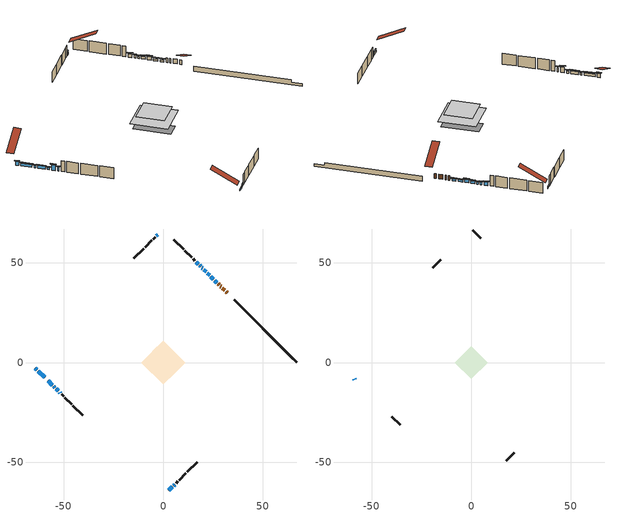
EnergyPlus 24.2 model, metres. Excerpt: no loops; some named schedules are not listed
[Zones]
conditioned space
 floor outside (Floor1 construction): -3.93,0 0,3.93 3.93,0 0,-3.93 z0.77
 floor adiabatic (AdiabaticFloorConstruction): -10.99,0 0,10.99 10.99,0 0,-10.99 z3.21
 floor foundation (Slab1 construction): -7.85,3.17 -3.17,7.85 7.85,-3.17 3.17,-7.85 z-1.52
 wall outside (AdiabaticWallConstruction 1): 32.14,34.91 31.53,35.51 / 30.87,36.17 29.66,37.38 / 29.01,38.04 28.68,38.36 / 28.03,39.01 27.6,39.44 z0.77:2.8
 wall outside (AdiabaticWallConstruction): -64.21,-2.84 -63.41,-3.63 z0.77:2.45; -62.76,-4.28 -59.53,-7.52 / 21.53,45.52 20.45,46.6 / -57.82,-9.22 -55.66,-11.38 / 18.74,48.3 18.31,48.74 z0.77:1.99; 26.94,40.1 25.87,41.18 / 25.21,41.83 23.92,43.13 / -2.84,64.21 -3.49,63.56 / 19.79,47.25 19.39,47.65 / -55.01,-12.04 -54.47,-12.58 / 5.22,-61.82 5.76,-61.28 z0.77:1.69; 23.26,43.78 22.18,44.86 / 17.65,49.39 16.57,50.47 z0.77:2.29; 2.84,-64.21 4.56,-62.48 z0.77:1.38; -53.81,-13.23 -52.73,-14.31 z0.77:3.21; -52.08,-14.97 -51.68,-15.36 z0.77:2.6
 wall outside (Wall1 construction): 6.41,-60.63 7.37,-59.67 / -51.02,-16.02 -50.07,-16.98 / -4.14,62.9 -5.1,61.94 / 15.92,51.13 14.96,52.08 z0.77:5.65
 wall outside (Wall2 construction): 8.03,-59.01 11.41,-55.63 / -49.41,-17.63 -46.03,-21.01 / -5.76,61.29 -9.14,57.9 / 14.3,52.74 10.92,56.12 z0.77:5.65
 wall outside (Wall3 construction): 12.07,-54.97 16.97,-50.07 / -45.37,-21.67 -40.47,-26.57 / -9.79,57.25 -14.7,52.35 / 10.26,56.78 5.36,61.68 z0.77:5.65
 wall foundation (FoundationWall1 construction): 35.63,31.41,-1.52 35.63,31.41,0.77 63.9,3.14,0.77 63.9,3.14,-0.34 67.04,0,-0.34 67.04,0,-1.52
 window (WindowConstruction 12): -64.2,-2.84 -63.42,-3.63 z0.77:2.45
 window (WindowConstruction 5): -62.76,-4.28 -59.53,-7.52 z0.77:1.99
 window (WindowConstruction 6): 26.94,40.1 25.87,41.18 z0.77:1.68
 window (WindowConstruction 7): 25.21,41.83 23.92,43.13 z0.77:1.68
 window (WindowConstruction 8): 23.26,43.78 22.18,44.86 z0.77:2.29
 window (WindowConstruction 9): 21.52,45.52 20.45,46.6 z0.77:1.99
 window (WindowConstruction 10): 2.84,-64.2 4.56,-62.48 z0.77:1.38
 window (WindowConstruction 11): -2.84,64.2 -3.48,63.56 z0.77:1.68
 window (WindowConstruction 15): -57.82,-9.22 -55.66,-11.38 z0.77:1.99
 window (WindowConstruction 13): 19.79,47.25 19.4,47.65 z0.77:1.68
 window (WindowConstruction): -55.01,-12.04 -54.47,-12.58 z0.77:1.68
 window (WindowConstruction 1): -53.81,-13.23 -52.73,-14.31 z0.77:3.21
 window (WindowConstruction 2): 18.74,48.3 18.31,48.73 z0.77:1.99
 window (WindowConstruction 3): 17.65,49.39 16.57,50.47 z0.77:2.29
 window (WindowConstruction 4): 5.22,-61.82 5.76,-61.28 z0.77:1.68
 window (WindowConstruction 14): -52.07,-14.97 -51.68,-15.36 z0.77:2.6
 door (Door): 32.13,34.91 31.53,35.51 z0.77:2.8
 door (Door 1): 30.87,36.17 29.66,37.38 z0.77:2.8
 door (Door 2): 29.01,38.04 28.69,38.36 z0.77:2.8
 door (Door 3): 28.03,39.01 27.6,39.44 z0.77:2.8
 ceiling adiabatic (AdiabaticFloorConstruction): 0,-10.99 10.99,0 0,10.99 -10.99,0 z3.21
attic - vented
 floor to conditioned space (Floor2 construction Reversed): -8.25,0 0,8.25 8.25,0 0,-8.25 z5.65
 wall outside (AdiabaticWallConstruction): -58.87,-8.17 -58.47,-8.57 z0.77:1.69
 wall outside (Wall4 construction): 17.63,-49.42 21.67,-45.37 / -39.81,-27.23 -35.76,-31.28 / -15.35,51.69 -19.4,47.64 / 4.7,62.34 0.66,66.39 z0.77:5.65
 window (WindowConstruction 16): -58.87,-8.17 -58.47,-8.57 z0.77:1.68
 roof outside (Roof1 construction): 2.18,-64.86,5.65 -5.62,-57.06,11.16 -7.8,-59.24,11.16 0,-67.04,5.65; -64.86,-2.18,5.65 -57.06,5.62,11.16 -59.24,7.8,11.16 -67.04,0,5.65; -2.18,64.86,5.65 5.62,57.06,11.16 7.8,59.24,11.16 0,67.04,5.65; 32.79,34.25,5.65 24.99,26.45,11.16 27.17,24.27,11.16 34.97,32.07,5.65
shading: -58.15,-8.89 -59.19,-7.85 -59.52,-8.17 -58.47,-9.22 z2.14; -63.09,-3.95 -64.53,-2.51 -64.86,-2.84 -63.42,-4.28 z2.91; -59.2,-7.84 -63.08,-3.96 -63.41,-4.28 -59.53,-8.17 z2.45; 25.54,41.5 27.27,39.77 27.59,40.1 25.87,41.83 z2.14; 23.59,43.45 25.53,41.51 25.86,41.83 23.92,43.78 z2.14; 21.86,45.19 23.58,43.46 23.91,43.78 22.18,45.51 z2.75; 20.12,46.92 21.85,45.19 22.18,45.52 20.45,47.25 z2.45; 4.89,-62.15 2.51,-64.53 2.84,-64.86 5.21,-62.48 z1.84; -3.81,63.23 -2.51,64.53 -2.84,64.86 -4.14,63.56 z2.14; -55.34,-11.71 -58.14,-8.9 -58.47,-9.22 -55.66,-12.03 z2.45; 19.07,47.97 20.12,46.93 20.44,47.25 19.4,48.3 z2.14; -54.14,-12.9 -55.33,-11.71 -55.66,-12.04 -54.47,-13.23 z2.14; -52.41,-14.64 -54.13,-12.91 -54.46,-13.23 -52.73,-14.96 z3.67; 17.98,49.06 19.06,47.98 19.39,48.3 18.31,49.39 z2.45; 16.25,50.79 17.98,49.07 18.3,49.39 16.57,51.12 z2.75; 6.08,-60.96 4.89,-62.15 5.22,-62.47 6.41,-61.28 z2.14; -51.35,-15.69 -52.4,-14.64 -52.73,-14.97 -51.68,-16.01 z3.06
[Building]
Building 1: Terrain=Suburbs
[Site:Location]
Whitehorse AP_YT: Latitude {deg}=60.71; Longitude {deg}=-135.07; Time Zone {hr}=-8; Elevation {m}=706; Keep Site Location Information=Yes
[Site:GroundTemperature:Shallow]
-5.4229, -7.73249, -7.91745, -6.82143, -2.42154, 1.95786, 5.75456, 8.15968, 8.36401, 6.40785, 2.70796, -1.53709
[Site:WaterMainsTemperature]
Calculation Method=Schedule; Temperature Schedule=mains temperature schedule
[Material] Roughness=Rough; Thermal Absorptance=0.9
Name | Thickness {m} | Conductivity {W/m-K} | Density {kg/m3} | Specific Heat {J/kg-K} | Solar Absorptance | Visible Absorptance
asphalt or fiberglass shingles | 0.00635 | 0.162714 | 1121.4 | 1465.45 | 0.4 | 0.4
ceiling loosefill ins | 0.254 | 0.0480833 | 16.02 | 1046.75 | 0.7 | 0.7
ceiling stud and cavity | 0.1397 | 0.0959337 | 65.682 | 1177.47 | 0.7 | 0.7
concrete 4.0 in. | 0.1016 | 1.803125 | 2242.8 | 837.4 | 0.7 | 0.7
concrete 8.0 in. | 0.2032 | 1.803125 | 2242.8 | 837.4 | 0.7 | 0.7
door material | 0.04445 | 0.053851 | 512.64 | 1214.23 | 0.7 | 0.7
exterior vertical ins | 0.116369 | 0.029427 | 32.04 | 1214.23 | 0.7 | 0.7
floor covering | 0.0127 | 0.0433444 | 54.468 | 1339.84 | 0.6 | 0.6
floor rigid ins | 0.103632 | 0.029427 | 32.04 | 1214.23 | 0.7 | 0.7
floor rigid ins 1; wall rigid ins 1 | 0.512978 | 0.029427 | 32.04 | 1214.23 | 0.7 | 0.7
floor stud and cavity | 0.1397 | 0.114617 | 92.3553 | 1139.71 | 0.7 | 0.7
floor stud and cavity 1 | 0.1397 | 1.75129 | 37.0049 | 1207.88 | 0.7 | 0.7
furniture material conditioned space 1 | 0.1524 | 0.115458 | 640.8 | 1214.23 | 0.6 | 0.6
gypsum board | 0.0127 | 0.160291 | 801 | 837.4 | 0.6 | 0.6
gypsum board 1 | 0.0127 | 0.160291 | 801 | 837.4 | 0.7 | 0.7
osb sheathing 0.5 in. | 0.0127 | 0.115458 | 512.64 | 1214.23 | 0.7 | 0.7
osb sheathing 0.75 in. | 0.01905 | 0.115458 | 512.64 | 1214.23 | 0.7 | 0.7
wall rigid ins | 0.051816 | 0.029427 | 32.04 | 1214.23 | 0.7 | 0.7
wall stud and cavity | 0.1397 | 0.0816238 | 139.0536 | 1170.24 | 0.7 | 0.7
wall stud and cavity 1 | 0.1397 | 0.074496 | 139.0536 | 1170.24 | 0.7 | 0.7
wall stud and cavity 2 | 0.1397 | 0.0731903 | 139.0536 | 1170.24 | 0.7 | 0.7
wall stud and cavity 3 | 0.0889 | 6.9971 | 50.32683 | 1063.81 | 0.6 | 0.6
wall stud and cavity 4 | 0.0889 | 0.380278 | 52.3479 | 1209.89 | 0.7 | 0.7
wall stud and cavity 5 | 0.0889 | 0.391764 | 83.0341 | 1211.67 | 0.7 | 0.7
wood siding | 0.0254 | 0.102417 | 544.68 | 1172.36 | 0.4 | 0.4
wood siding 1 | 0.00254 | 0.102417 | 544.68 | 1172.36 | 0.4 | 0.4
wood siding 2; wood siding 3 | 0.0254 | 0.102417 | 544.68 | 1172.36 | 0.7 | 0.7
[WindowMaterial:SimpleGlazingSystem]
Name | U-Factor {W/m2-K} | Solar Heat Gain Coefficient
WindowMaterial | 2.765186 | 0.62
WindowMaterial 1 | 2.79414 | 0.64
WindowMaterial 10 | 3.04227 | 0.45
WindowMaterial 11 | 2.96619 | 0.63
WindowMaterial 2 | 2.76462 | 0.62
WindowMaterial 3 | 2.79017 | 0.6
WindowMaterial 4 | 2.76973 | 0.49
WindowMaterial 5 | 2.787898 | 0.59
WindowMaterial 6 | 2.77768 | 0.66
WindowMaterial 7 | 2.76916 | 0.64
WindowMaterial 8 | 2.76916 | 0.49
WindowMaterial 9 | 3.00991 | 0.51
[Construction]
AdiabaticFloorConstruction: floor stud and cavity 1, floor rigid ins 1, osb sheathing 0.75 in., floor covering
AdiabaticWallConstruction: wood siding 2, wall rigid ins 1, wall stud and cavity 4, gypsum board
AdiabaticWallConstruction 1: wood siding 3, wall rigid ins 1, wall stud and cavity 4, gypsum board
Door; Door 1; Door 2; Door 3: door material
Floor1 construction: floor stud and cavity, floor rigid ins, osb sheathing 0.75 in., floor covering
Floor2 construction Reversed: gypsum board, ceiling stud and cavity, ceiling loosefill ins
FoundationWall1 construction: concrete 8.0 in., gypsum board 1
furniture construction conditioned space 1: furniture material conditioned space 1
PartitionWallConstruction: gypsum board, wall stud and cavity 5, gypsum board
Roof1 construction: asphalt or fiberglass shingles
Slab1 construction: concrete 4.0 in.
Wall1 construction: wood siding, wall rigid ins, osb sheathing 0.5 in., wall stud and cavity, gypsum board
Wall2 construction: wood siding, wall rigid ins, osb sheathing 0.5 in., wall stud and cavity 1, gypsum board
Wall3 construction: wood siding, wall rigid ins, osb sheathing 0.5 in., wall stud and cavity 2, gypsum board
Wall4 construction: wood siding 1, wall stud and cavity 3
WindowConstruction: WindowMaterial
WindowConstruction 1: WindowMaterial 1
WindowConstruction 10: WindowMaterial 8
WindowConstruction 11; WindowConstruction 7: WindowMaterial 7
WindowConstruction 12: WindowMaterial 9
WindowConstruction 13; WindowConstruction 16: WindowMaterial 10
WindowConstruction 14: WindowMaterial 11
WindowConstruction 15; WindowConstruction 5; WindowConstruction 9: WindowMaterial 5
WindowConstruction 2: WindowMaterial 2
WindowConstruction 3; WindowConstruction 8: WindowMaterial 3
WindowConstruction 4: WindowMaterial 4
WindowConstruction 6: WindowMaterial 6
[Zone] Multiplier=1; Part of Total Floor Area=Yes
Name | Volume {m3}
attic - vented | 118.345
conditioned space | 1025.6
[Space]
Name | Zone | Volume {m3}
attic - vented 1 | attic - vented | 118.345
conditioned space 1 | conditioned space | 1025.6
[ZoneInfiltration:EffectiveLeakageArea]
infil attic - vented 1: Zone or Space=attic - vented 1; Schedule=Always On Discrete; Effective Air Leakage Area {cm2}=4297.9; Stack Coefficient=0.000722856; Wind Coefficient=1.81654e-05
[ZoneMixing]
whole house fan mix: Zone or Space=attic - vented; Schedule=Always On Continuous; Design Flow Rate Calculation Method=Flow/Zone; Design Flow Rate {m3/s}=0; Source Zone or Space=conditioned space
[SurfaceProperty:ExposedFoundationPerimeter]
Slab1: Exposed Perimeter Calculation Method=TotalExposedPerimeter; Total Exposed Perimeter {m}=44.425
[InternalMass] Zone or ZoneList=conditioned space; Space or SpaceList=conditioned space 1
Name | Construction | Surface Area {m2}
furniture mass conditioned space 1 | furniture construction conditioned space 1 | 150.212
partition wall mass | PartitionWallConstruction | 375.53
[Lights]
interior lighting: Zone or ZoneList or Space or SpaceList=conditioned space 1; Schedule=interior lighting schedule; Design Level Calculation Method=LightingLevel; Lighting Level {W}=343.2; Return Air Fraction=0; Fraction Radiant=0.6; Fraction Visible=0.2; Fraction Replaceable=1
[People]
occupants: Zone or ZoneList or Space or SpaceList=conditioned space 1; Number of People Schedule=occupants schedule; Number of People Calculation Method=People; Number of People=3; Fraction Radiant=0.314171; Sensible Heat Fraction=0.56303; Activity Level Schedule=occupants activity schedule; Carbon Dioxide Generation Rate {m3/s-W}=0; Enable ASHRAE 55 Comfort Warnings=No; Mean Radiant Temperature Calculation Type=EnclosureAveraged
[ElectricEquipment] Zone or ZoneList or Space or SpaceList=conditioned space 1; Design Level Calculation Method=EquipmentLevel
Name | Schedule | Design Level {W} | Fraction Latent | Fraction Radiant | Fraction Lost
clothes dryer | clothes dryer schedule | 140.772 | 0.015 | 0.081 | 0.85
clothes washer | clothes washer schedule | 32.1985 | 0.03 | 0.162 | 0.7
cooking range | cooking range schedule | 215.147 | 0.08 | 0.432 | 0.2
dishwasher | dishwasher schedule | 66.8632 | 0.3 | 0.18 | 0.4
fridge | fridge schedule | 72.9452 | 0 | 0.6 | 0
mech vent bath fan 0 | mech vent bath fan 0 schedule | 25.1 | 0 | 0 | 1
mech vent bath fan 1 | mech vent bath fan 1 schedule | 25.1 | 0 | 0 | 1
mech vent bath fan 2 | mech vent bath fan 2 schedule | 25.1 | 0 | 0 | 1
mech vent house fan | mech vent house fan schedule | 19.9167 | 0 | 0 | 0.5
mech vent house fan cfis | mech vent house fan cfis schedule | 0 | 0 | 0 | 0
mech vent range fan 0 | mech vent range fan 0 schedule | 57 | 0 | 0 | 1
misc plug loads | misc plug loads schedule | 494.7 | 0.045 | 0.513 | 0.1
whole house fan | Always On Discrete | 0 | 0 | 0 | 1
[OtherEquipment] Zone or ZoneList or Space or SpaceList=conditioned space 1; Design Level Calculation Method=EquipmentLevel
Name | Fuel Type | Schedule | Design Level {W} | Fraction Latent | Fraction Radiant | Fraction Lost
clothes dryer 1 | Electricity | clothes dryer schedule | 0 | 0.015 | 0.081 | 0.85
cooking range 1 | Electricity | cooking range schedule | 0 | 0.08 | 0.432 | 0.2
general water use latent | None | general water use schedule | 62.594 | 1 | 0 | 0
general water use sensible | None | general water use schedule | -61.6891 | 0 | 0.6 | 0
mech vent house fan latent load | None | Always On Discrete | 0 | 1 | 0 | 0
mech vent house fan sensible load | None | Always On Discrete | 0 | 0 | 0 | 0
water heater energy adjustment1 | Propane | Always On Discrete | 0.01 | 0 | 0 | 1
[ZoneInfiltration:DesignFlowRate] Zone or ZoneList or Space or SpaceList=conditioned space 1; Schedule=Always On Discrete; Design Flow Rate Calculation Method=Flow/Zone; Design Flow Rate {m3/s}=0
infil flow; natural vent flow; whole house fan flow
[Foundation:Kiva]
Foundation Kiva 1: Initial Indoor Air Temperature {C}=18; Wall Height Above Grade {m}=0.769986; Wall Depth Below Slab {m}=0.2032; Custom Block Material Name 1=exterior vertical ins; Custom Block Depth 1 {m}=2.28999; Custom Block X Position 1 {m}=0.2159; Custom Block Z Position 1 {m}=0
[Foundation:Kiva:Settings]
Soil Conductivity {W/m-K}=0.849921; Soil Density {kg/m3}=1842.3; Soil Specific Heat {J/kg-K}=418.7; Ground Solar Absorptivity=0.9; Ground Thermal Absorptivity=0.9; Ground Surface Roughness {m}=0.03; Far-Field Width {m}=40; Deep-Ground Boundary Condition=ZeroFlux; Deep-Ground Depth {m}=40; Minimum Cell Dimension {m}=0.2; Maximum Cell Growth Coefficient=3; Simulation Timestep=Timestep
[Exterior:Lights]
exterior lighting: Schedule=exterior lighting schedule; Design Level {W}=75.6
[Schedule:Constant]
Name | Hourly Value
Always On Continuous; mech vent house fan schedule; mech vent house fan cfis schedule; Always On Discrete | 1
occupants activity schedule | 117.228
fridge schedule | 0
[Schedule:Week:Daily]
interior lighting schedule Week Rule - Jan1-Jan27: interior lighting schedule day, interior lighting schedule day, interior lighting schedule day, interior lighting schedule day, interior lighting schedule day, interior lighting schedule day, interior lighting schedule day, interior lighting schedule default day, interior lighting schedule default day, interior lighting schedule default day, interior lighting schedule default day, interior lighting schedule default day
interior lighting schedule Week Rule - Jan28-Feb3: interior lighting schedule day, interior lighting schedule day, interior lighting schedule day, interior lighting schedule day, interior lighting schedule day 1, interior lighting schedule day 1, interior lighting schedule day 1, interior lighting schedule default day, interior lighting schedule default day, interior lighting schedule default day, interior lighting schedule default day, interior lighting schedule default day
interior lighting schedule Week Rule - Feb4-Feb24: interior lighting schedule day 1, interior lighting schedule day 1, interior lighting schedule day 1, interior lighting schedule day 1, interior lighting schedule day 1, interior lighting schedule day 1, interior lighting schedule day 1, interior lighting schedule default day, interior lighting schedule default day, interior lighting schedule default day, interior lighting schedule default day, interior lighting schedule default day
interior lighting schedule Week Rule - Feb25-Mar3: interior lighting schedule day 1, interior lighting schedule day 1, interior lighting schedule day 1, interior lighting schedule day 1, interior lighting schedule day 2, interior lighting schedule day 2, interior lighting schedule day 2, interior lighting schedule default day, interior lighting schedule default day, interior lighting schedule default day, interior lighting schedule default day, interior lighting schedule default day
interior lighting schedule Week Rule - Mar4-Mar31: interior lighting schedule day 2, interior lighting schedule day 2, interior lighting schedule day 2, interior lighting schedule day 2, interior lighting schedule day 2, interior lighting schedule day 2, interior lighting schedule day 2, interior lighting schedule default day, interior lighting schedule default day, interior lighting schedule default day, interior lighting schedule default day, interior lighting schedule default day
interior lighting schedule Week Rule - Apr1-Apr28: interior lighting schedule day 3, interior lighting schedule day 3, interior lighting schedule day 3, interior lighting schedule day 3, interior lighting schedule day 3, interior lighting schedule day 3, interior lighting schedule day 3, interior lighting schedule default day, interior lighting schedule default day, interior lighting schedule default day, interior lighting schedule default day, interior lighting schedule default day
interior lighting schedule Week Rule - Apr29-May5: interior lighting schedule day 3, interior lighting schedule day 3, interior lighting schedule day 4, interior lighting schedule day 4, interior lighting schedule day 4, interior lighting schedule day 4, interior lighting schedule day 4, interior lighting schedule default day, interior lighting schedule default day, interior lighting schedule default day, interior lighting schedule default day, interior lighting schedule default day
interior lighting schedule Week Rule - May6-May26: interior lighting schedule day 4, interior lighting schedule day 4, interior lighting schedule day 4, interior lighting schedule day 4, interior lighting schedule day 4, interior lighting schedule day 4, interior lighting schedule day 4, interior lighting schedule default day, interior lighting schedule default day, interior lighting schedule default day, interior lighting schedule default day, interior lighting schedule default day
interior lighting schedule Week Rule - May27-Jun2: interior lighting schedule day 4, interior lighting schedule day 4, interior lighting schedule day 4, interior lighting schedule day 4, interior lighting schedule day 4, interior lighting schedule day 5, interior lighting schedule day 5, interior lighting schedule default day, interior lighting schedule default day, interior lighting schedule default day, interior lighting schedule default day, interior lighting schedule default day
interior lighting schedule Week Rule - Jun3-Jun30: interior lighting schedule day 5, interior lighting schedule day 5, interior lighting schedule day 5, interior lighting schedule day 5, interior lighting schedule day 5, interior lighting schedule day 5, interior lighting schedule day 5, interior lighting schedule default day, interior lighting schedule default day, interior lighting schedule default day, interior lighting schedule default day, interior lighting schedule default day
interior lighting schedule Week Rule - Jul1-Jul28: interior lighting schedule day 6, interior lighting schedule day 6, interior lighting schedule day 6, interior lighting schedule day 6, interior lighting schedule day 6, interior lighting schedule day 6, interior lighting schedule day 6, interior lighting schedule default day, interior lighting schedule default day, interior lighting schedule default day, interior lighting schedule default day, interior lighting schedule default day
interior lighting schedule Week Rule - Jul29-Aug4: interior lighting schedule day 6, interior lighting schedule day 6, interior lighting schedule day 6, interior lighting schedule day 7, interior lighting schedule day 7, interior lighting schedule day 7, interior lighting schedule day 7, interior lighting schedule default day, interior lighting schedule default day, interior lighting schedule default day, interior lighting schedule default day, interior lighting schedule default day
interior lighting schedule Week Rule - Aug5-Aug25: interior lighting schedule day 7, interior lighting schedule day 7, interior lighting schedule day 7, interior lighting schedule day 7, interior lighting schedule day 7, interior lighting schedule day 7, interior lighting schedule day 7, interior lighting schedule default day, interior lighting schedule default day, interior lighting schedule default day, interior lighting schedule default day, interior lighting schedule default day
interior lighting schedule Week Rule - Aug26-Sep1: interior lighting schedule day 7, interior lighting schedule day 7, interior lighting schedule day 7, interior lighting schedule day 7, interior lighting schedule day 7, interior lighting schedule day 7, interior lighting schedule day 8, interior lighting schedule default day, interior lighting schedule default day, interior lighting schedule default day, interior lighting schedule default day, interior lighting schedule default day
interior lighting schedule Week Rule - Sep2-Sep29: interior lighting schedule day 8, interior lighting schedule day 8, interior lighting schedule day 8, interior lighting schedule day 8, interior lighting schedule day 8, interior lighting schedule day 8, interior lighting schedule day 8, interior lighting schedule default day, interior lighting schedule default day, interior lighting schedule default day, interior lighting schedule default day, interior lighting schedule default day
interior lighting schedule Week Rule - Sep30-Oct6: interior lighting schedule day 8, interior lighting schedule day 9, interior lighting schedule day 9, interior lighting schedule day 9, interior lighting schedule day 9, interior lighting schedule day 9, interior lighting schedule day 9, interior lighting schedule default day, interior lighting schedule default day, interior lighting schedule default day, interior lighting schedule default day, interior lighting schedule default day
interior lighting schedule Week Rule - Oct7-Oct27: interior lighting schedule day 9, interior lighting schedule day 9, interior lighting schedule day 9, interior lighting schedule day 9, interior lighting schedule day 9, interior lighting schedule day 9, interior lighting schedule day 9, interior lighting schedule default day, interior lighting schedule default day, interior lighting schedule default day, interior lighting schedule default day, interior lighting schedule default day
interior lighting schedule Week Rule - Oct28-Nov3: interior lighting schedule day 9, interior lighting schedule day 9, interior lighting schedule day 9, interior lighting schedule day 9, interior lighting schedule day 10, interior lighting schedule day 10, interior lighting schedule day 10, interior lighting schedule default day, interior lighting schedule default day, interior lighting schedule default day, interior lighting schedule default day, interior lighting schedule default day
interior lighting schedule Week Rule - Nov4-Nov24: interior lighting schedule day 10, interior lighting schedule day 10, interior lighting schedule day 10, interior lighting schedule day 10, interior lighting schedule day 10, interior lighting schedule day 10, interior lighting schedule day 10, interior lighting schedule default day, interior lighting schedule default day, interior lighting schedule default day, interior lighting schedule default day, interior lighting schedule default day
interior lighting schedule Week Rule - Nov25-Dec1: interior lighting schedule day 10, interior lighting schedule day 10, interior lighting schedule day 10, interior lighting schedule day 10, interior lighting schedule day 10, interior lighting schedule day 10, interior lighting schedule day 11, interior lighting schedule default day, interior lighting schedule default day, interior lighting schedule default day, interior lighting schedule default day, interior lighting schedule default day
interior lighting schedule Week Rule - Dec2-Dec31: interior lighting schedule day 11, interior lighting schedule day 11, interior lighting schedule day 11, interior lighting schedule day 11, interior lighting schedule day 11, interior lighting schedule day 11, interior lighting schedule day 11, interior lighting schedule default day, interior lighting schedule default day, interior lighting schedule default day, interior lighting schedule default day, interior lighting schedule default day
occupants schedule Week Rule - Jan1-Dec31: occupants schedule day, occupants schedule day, occupants schedule day, occupants schedule day, occupants schedule day, occupants schedule day, occupants schedule day, occupants schedule default day, occupants schedule default day, occupants schedule default day, occupants schedule default day, occupants schedule default day
clothes dryer schedule Week Rule - Jan1-Dec31: clothes dryer schedule day, clothes dryer schedule day, clothes dryer schedule day, clothes dryer schedule day, clothes dryer schedule day, clothes dryer schedule day, clothes dryer schedule day, clothes dryer schedule default day, clothes dryer schedule default day, clothes dryer schedule default day, clothes dryer schedule default day, clothes dryer schedule default day
clothes washer schedule Week Rule - Jan1-Dec31: clothes washer schedule day, clothes washer schedule day, clothes washer schedule day, clothes washer schedule day, clothes washer schedule day, clothes washer schedule day, clothes washer schedule day, clothes washer schedule default day, clothes washer schedule default day, clothes washer schedule default day, clothes washer schedule default day, clothes washer schedule default day
cooking range schedule Week Rule - Jan1-Dec31: cooking range schedule day, cooking range schedule day, cooking range schedule day, cooking range schedule day, cooking range schedule day, cooking range schedule day, cooking range schedule day, cooking range schedule default day, cooking range schedule default day, cooking range schedule default day, cooking range schedule default day, cooking range schedule default day
dishwasher schedule Week Rule - Jan1-Dec31: dishwasher schedule day, dishwasher schedule day, dishwasher schedule day, dishwasher schedule day, dishwasher schedule day, dishwasher schedule day, dishwasher schedule day, dishwasher schedule default day, dishwasher schedule default day, dishwasher schedule default day, dishwasher schedule default day, dishwasher schedule default day
mech vent bath fan 0 schedule Week Rule - Jan1-Dec31: mech vent bath fan 0 schedule day, mech vent bath fan 0 schedule day, mech vent bath fan 0 schedule day, mech vent bath fan 0 schedule day, mech vent bath fan 0 schedule day, mech vent bath fan 0 schedule day, mech vent bath fan 0 schedule day, mech vent bath fan 0 schedule default day, mech vent bath fan 0 schedule default day, mech vent bath fan 0 schedule default day, mech vent bath fan 0 schedule default day, mech vent bath fan 0 schedule default day
mech vent bath fan 1 schedule Week Rule - Jan1-Dec31: mech vent bath fan 1 schedule day, mech vent bath fan 1 schedule day, mech vent bath fan 1 schedule day, mech vent bath fan 1 schedule day, mech vent bath fan 1 schedule day, mech vent bath fan 1 schedule day, mech vent bath fan 1 schedule day, mech vent bath fan 1 schedule default day, mech vent bath fan 1 schedule default day, mech vent bath fan 1 schedule default day, mech vent bath fan 1 schedule default day, mech vent bath fan 1 schedule default day
mech vent bath fan 2 schedule Week Rule - Jan1-Dec31: mech vent bath fan 2 schedule day, mech vent bath fan 2 schedule day, mech vent bath fan 2 schedule day, mech vent bath fan 2 schedule day, mech vent bath fan 2 schedule day, mech vent bath fan 2 schedule day, mech vent bath fan 2 schedule day, mech vent bath fan 2 schedule default day, mech vent bath fan 2 schedule default day, mech vent bath fan 2 schedule default day, mech vent bath fan 2 schedule default day, mech vent bath fan 2 schedule default day
mech vent range fan 0 schedule Week Rule - Jan1-Dec31: mech vent range fan 0 schedule day, mech vent range fan 0 schedule day, mech vent range fan 0 schedule day, mech vent range fan 0 schedule day, mech vent range fan 0 schedule day, mech vent range fan 0 schedule day, mech vent range fan 0 schedule day, mech vent range fan 0 schedule default day, mech vent range fan 0 schedule default day, mech vent range fan 0 schedule default day, mech vent range fan 0 schedule default day, mech vent range fan 0 schedule default day
misc plug loads schedule Week Rule - Jan1-Dec31: misc plug loads schedule day, misc plug loads schedule day, misc plug loads schedule day, misc plug loads schedule day, misc plug loads schedule day, misc plug loads schedule day, misc plug loads schedule day, misc plug loads schedule default day, misc plug loads schedule default day, misc plug loads schedule default day, misc plug loads schedule default day, misc plug loads schedule default day
general water use schedule Week Rule - Jan1-Dec31: general water use schedule day, general water use schedule day, general water use schedule day, general water use schedule day, general water use schedule day, general water use schedule day, general water use schedule day, general water use schedule default day, general water use schedule default day, general water use schedule default day, general water use schedule default day, general water use schedule default day
exterior lighting schedule Week Rule - Jan1-Jan27: exterior lighting schedule day, exterior lighting schedule day, exterior lighting schedule day, exterior lighting schedule day, exterior lighting schedule day, exterior lighting schedule day, exterior lighting schedule day, exterior lighting schedule default day, exterior lighting schedule default day, exterior lighting schedule default day, exterior lighting schedule default day, exterior lighting schedule default day
exterior lighting schedule Week Rule - Jan28-Feb3: exterior lighting schedule day, exterior lighting schedule day, exterior lighting schedule day, exterior lighting schedule day, exterior lighting schedule day 1, exterior lighting schedule day 1, exterior lighting schedule day 1, exterior lighting schedule default day, exterior lighting schedule default day, exterior lighting schedule default day, exterior lighting schedule default day, exterior lighting schedule default day
exterior lighting schedule Week Rule - Feb4-Feb24: exterior lighting schedule day 1, exterior lighting schedule day 1, exterior lighting schedule day 1, exterior lighting schedule day 1, exterior lighting schedule day 1, exterior lighting schedule day 1, exterior lighting schedule day 1, exterior lighting schedule default day, exterior lighting schedule default day, exterior lighting schedule default day, exterior lighting schedule default day, exterior lighting schedule default day
exterior lighting schedule Week Rule - Feb25-Mar3: exterior lighting schedule day 1, exterior lighting schedule day 1, exterior lighting schedule day 1, exterior lighting schedule day 1, exterior lighting schedule day 2, exterior lighting schedule day 2, exterior lighting schedule day 2, exterior lighting schedule default day, exterior lighting schedule default day, exterior lighting schedule default day, exterior lighting schedule default day, exterior lighting schedule default day
exterior lighting schedule Week Rule - Mar4-Mar31: exterior lighting schedule day 2, exterior lighting schedule day 2, exterior lighting schedule day 2, exterior lighting schedule day 2, exterior lighting schedule day 2, exterior lighting schedule day 2, exterior lighting schedule day 2, exterior lighting schedule default day, exterior lighting schedule default day, exterior lighting schedule default day, exterior lighting schedule default day, exterior lighting schedule default day
exterior lighting schedule Week Rule - Apr1-Apr28: exterior lighting schedule day 3, exterior lighting schedule day 3, exterior lighting schedule day 3, exterior lighting schedule day 3, exterior lighting schedule day 3, exterior lighting schedule day 3, exterior lighting schedule day 3, exterior lighting schedule default day, exterior lighting schedule default day, exterior lighting schedule default day, exterior lighting schedule default day, exterior lighting schedule default day
exterior lighting schedule Week Rule - Apr29-May5: exterior lighting schedule day 3, exterior lighting schedule day 3, exterior lighting schedule day 4, exterior lighting schedule day 4, exterior lighting schedule day 4, exterior lighting schedule day 4, exterior lighting schedule day 4, exterior lighting schedule default day, exterior lighting schedule default day, exterior lighting schedule default day, exterior lighting schedule default day, exterior lighting schedule default day
exterior lighting schedule Week Rule - May6-May26: exterior lighting schedule day 4, exterior lighting schedule day 4, exterior lighting schedule day 4, exterior lighting schedule day 4, exterior lighting schedule day 4, exterior lighting schedule day 4, exterior lighting schedule day 4, exterior lighting schedule default day, exterior lighting schedule default day, exterior lighting schedule default day, exterior lighting schedule default day, exterior lighting schedule default day
exterior lighting schedule Week Rule - May27-Jun2: exterior lighting schedule day 4, exterior lighting schedule day 4, exterior lighting schedule day 4, exterior lighting schedule day 4, exterior lighting schedule day 4, exterior lighting schedule day 5, exterior lighting schedule day 5, exterior lighting schedule default day, exterior lighting schedule default day, exterior lighting schedule default day, exterior lighting schedule default day, exterior lighting schedule default day
exterior lighting schedule Week Rule - Jun3-Jun30: exterior lighting schedule day 5, exterior lighting schedule day 5, exterior lighting schedule day 5, exterior lighting schedule day 5, exterior lighting schedule day 5, exterior lighting schedule day 5, exterior lighting schedule day 5, exterior lighting schedule default day, exterior lighting schedule default day, exterior lighting schedule default day, exterior lighting schedule default day, exterior lighting schedule default day
exterior lighting schedule Week Rule - Jul1-Jul28: exterior lighting schedule day 6, exterior lighting schedule day 6, exterior lighting schedule day 6, exterior lighting schedule day 6, exterior lighting schedule day 6, exterior lighting schedule day 6, exterior lighting schedule day 6, exterior lighting schedule default day, exterior lighting schedule default day, exterior lighting schedule default day, exterior lighting schedule default day, exterior lighting schedule default day
exterior lighting schedule Week Rule - Jul29-Aug4: exterior lighting schedule day 6, exterior lighting schedule day 6, exterior lighting schedule day 6, exterior lighting schedule day 7, exterior lighting schedule day 7, exterior lighting schedule day 7, exterior lighting schedule day 7, exterior lighting schedule default day, exterior lighting schedule default day, exterior lighting schedule default day, exterior lighting schedule default day, exterior lighting schedule default day
[Schedule:Year]
interior lighting schedule: interior lighting schedule Week Rule - Jan1-Jan27, 1, 1, 1, 27, interior lighting schedule Week Rule - Jan28-Feb3, 1, 28, 2, 3, interior lighting schedule Week Rule - Feb4-Feb24, 2, 4, 2, 24, interior lighting schedule Week Rule - Feb25-Mar3, 2, 25, 3, 3, interior lighting schedule Week Rule - Mar4-Mar31, 3, 4, 3, 31, interior lighting schedule Week Rule - Apr1-Apr28, 4, 1, 4, 28, interior lighting schedule Week Rule - Apr29-May5, 4, 29, 5, 5, interior lighting schedule Week Rule - May6-May26, 5, 6, 5, 26, interior lighting schedule Week Rule - May27-Jun2, 5, 27, 6, 2, interior lighting schedule Week Rule - Jun3-Jun30, 6, 3, 6, 30, interior lighting schedule Week Rule - Jul1-Jul28, 7, 1, 7, 28, interior lighting schedule Week Rule - Jul29-Aug4, 7, 29, 8, 4, interior lighting schedule Week Rule - Aug5-Aug25, 8, 5, 8, 25, interior lighting schedule Week Rule - Aug26-Sep1, 8, 26, 9, 1, interior lighting schedule Week Rule - Sep2-Sep29, 9, 2, 9, 29, interior lighting schedule Week Rule - Sep30-Oct6, 9, 30, 10, 6, interior lighting schedule Week Rule - Oct7-Oct27, 10, 7, 10, 27, interior lighting schedule Week Rule - Oct28-Nov3, 10, 28, 11, 3, interior lighting schedule Week Rule - Nov4-Nov24, 11, 4, 11, 24, interior lighting schedule Week Rule - Nov25-Dec1, 11, 25, 12, 1, interior lighting schedule Week Rule - Dec2-Dec31, 12, 2, 12, 31
occupants schedule: occupants schedule Week Rule - Jan1-Dec31, 1, 1, 12, 31
clothes dryer schedule: clothes dryer schedule Week Rule - Jan1-Dec31, 1, 1, 12, 31
clothes washer schedule: clothes washer schedule Week Rule - Jan1-Dec31, 1, 1, 12, 31
cooking range schedule: cooking range schedule Week Rule - Jan1-Dec31, 1, 1, 12, 31
dishwasher schedule: dishwasher schedule Week Rule - Jan1-Dec31, 1, 1, 12, 31
mech vent bath fan 0 schedule: mech vent bath fan 0 schedule Week Rule - Jan1-Dec31, 1, 1, 12, 31
mech vent bath fan 1 schedule: mech vent bath fan 1 schedule Week Rule - Jan1-Dec31, 1, 1, 12, 31
mech vent bath fan 2 schedule: mech vent bath fan 2 schedule Week Rule - Jan1-Dec31, 1, 1, 12, 31
mech vent range fan 0 schedule: mech vent range fan 0 schedule Week Rule - Jan1-Dec31, 1, 1, 12, 31
misc plug loads schedule: misc plug loads schedule Week Rule - Jan1-Dec31, 1, 1, 12, 31
general water use schedule: general water use schedule Week Rule - Jan1-Dec31, 1, 1, 12, 31
exterior lighting schedule: exterior lighting schedule Week Rule - Jan1-Jan27, 1, 1, 1, 27, exterior lighting schedule Week Rule - Jan28-Feb3, 1, 28, 2, 3, exterior lighting schedule Week Rule - Feb4-Feb24, 2, 4, 2, 24, exterior lighting schedule Week Rule - Feb25-Mar3, 2, 25, 3, 3, exterior lighting schedule Week Rule - Mar4-Mar31, 3, 4, 3, 31, exterior lighting schedule Week Rule - Apr1-Apr28, 4, 1, 4, 28, exterior lighting schedule Week Rule - Apr29-May5, 4, 29, 5, 5, exterior lighting schedule Week Rule - May6-May26, 5, 6, 5, 26, exterior lighting schedule Week Rule - May27-Jun2, 5, 27, 6, 2, exterior lighting schedule Week Rule - Jun3-Jun30, 6, 3, 6, 30, exterior lighting schedule Week Rule - Jul1-Jul28, 7, 1, 7, 28, exterior lighting schedule Week Rule - Jul29-Aug4, 7, 29, 8, 4, exterior lighting schedule Week Rule - Aug5-Aug25, 8, 5, 8, 25, exterior lighting schedule Week Rule - Aug26-Sep1, 8, 26, 9, 1, exterior lighting schedule Week Rule - Sep2-Sep29, 9, 2, 9, 29, exterior lighting schedule Week Rule - Sep30-Oct6, 9, 30, 10, 6, exterior lighting schedule Week Rule - Oct7-Oct27, 10, 7, 10, 27, exterior lighting schedule Week Rule - Oct28-Nov3, 10, 28, 11, 3, exterior lighting schedule Week Rule - Nov4-Nov24, 11, 4, 11, 24, exterior lighting schedule Week Rule - Nov25-Dec1, 11, 25, 12, 1, exterior lighting schedule Week Rule - Dec2-Dec31, 12, 2, 12, 31
[Schedule:Compact]
mains temperature schedule: Through: 01/01, For: AllDays, Until: 24:00, 1.27556, Through: 01/02, For: AllDays, Until: 24:00, 1.21222, Through: 01/03, For: AllDays, Until: 24:00, 1.15, Through: 01/04, For: AllDays, Until: 24:00, 1.08833, Through: 01/05, For: AllDays, Until: 24:00, 1.02778, Through: 01/06, For: AllDays, Until: 24:00, 0.967222, Through: 01/07, For: AllDays, Until: 24:00, 0.907778, Through: 01/08, For: AllDays, Until: 24:00, 0.848889, Through: 01/09, For: AllDays, Until: 24:00, 0.791111, Through: 01/10, For: AllDays, Until: 24:00, 0.733333, Through: 01/11, For: AllDays, Until: 24:00, 0.677222, Through: 01/12, For: AllDays, Until: 24:00, 0.621111, Through: 01/13, For: AllDays, Until: 24:00, 0.566667, Through: 01/14, For: AllDays, Until: 24:00, 0.512222, Through: 01/15, For: AllDays, Until: 24:00, 0.459444, Through: 01/16, For: AllDays, Until: 24:00, 0.407222, Through: 01/17, For: AllDays, Until: 24:00, 0.355556, Through: 01/18, For: AllDays, Until: 24:00, 0.305, Through: 01/19, For: AllDays, Until: 24:00, 0.255556, Through: 01/20, For: AllDays, Until: 24:00, 0.206667, Through: 01/21, For: AllDays, Until: 24:00, 0.158889, Through: 01/22, For: AllDays, Until: 24:00, 0.112222, Through: 01/23, For: AllDays, Until: 24:00, 0.0666667, Through: 01/24, For: AllDays, Until: 24:00, 0.0216667, Through: 01/25, For: AllDays, Until: 24:00, 0, Through: 01/26, For: AllDays, Until: 24:00, 0, Through: 01/27, For: AllDays, Until: 24:00, 0, Through: 01/28, For: AllDays, Until: 24:00, 0, Through: 01/29, For: AllDays, Until: 24:00, 0, Through: 01/30, For: AllDays, Until: 24:00, 0, Through: 01/31, For: AllDays, Until: 24:00, 0, Through: 02/01, For: AllDays, Until: 24:00, 0, Through: 02/02, For: AllDays, Until: 24:00, 0, Through: 02/03, For: AllDays, Until: 24:00, 0, Through: 02/04, For: AllDays, Until: 24:00, 0, Through: 02/05, For: AllDays, Until: 24:00, 0, Through: 02/06, For: AllDays, Until: 24:00, 0, Through: 02/07, For: AllDays, Until: 24:00, 0, Through: 02/08, For: AllDays, Until: 24:00, 0, Through: 02/09, For: AllDays, Until: 24:00, 0, Through: 02/10, For: AllDays, Until: 24:00, 0, Through: 02/11, For: AllDays, Until: 24:00, 0, Through: 02/12, For: AllDays, Until: 24:00, 0, Through: 02/13, For: AllDays, Until: 24:00, 0, Through: 02/14, For: AllDays, Until: 24:00, 0, Through: 02/15, For: AllDays, Until: 24:00, 0, Through: 02/16, For: AllDays, Until: 24:00, 0, Through: 02/17, For: AllDays, Until: 24:00, 0, Through: 02/18, For: AllDays, Until: 24:00, 0, Through: 02/19, For: AllDays, Until: 24:00, 0, Through: 02/20, For: AllDays, Until: 24:00, 0, Through: 02/21, For: AllDays, Until: 24:00, 0, Through: 02/22, For: AllDays, Until: 24:00, 0, Through: 02/23, For: AllDays, Until: 24:00, 0, Through: 02/24, For: AllDays, Until: 24:00, 0, Through: 02/25, For: AllDays, Until: 24:00, 0, Through: 02/26, For: AllDays, Until: 24:00, 0, Through: 02/27, For: AllDays, Until: 24:00, 0, Through: 02/28, For: AllDays, Until: 24:00, 0, Through: 03/01, For: AllDays, Until: 24:00, 0, Through: 03/02, For: AllDays, Until: 24:00, 0, Through: 03/03, For: AllDays, Until: 24:00, 0, Through: 03/04, For: AllDays, Until: 24:00, 0, Through: 03/05, For: AllDays, Until: 24:00, 0, Through: 03/06, For: AllDays, Until: 24:00, 0, Through: 03/07, For: AllDays, Until: 24:00, 0, Through: 03/08, For: AllDays, Until: 24:00, 0, Through: 03/09, For: AllDays, Until: 24:00, 0, Through: 03/10, For: AllDays, Until: 24:00, 0, Through: 03/11, For: AllDays, Until: 24:00, 0, Through: 03/12, For: AllDays, Until: 24:00, 0, Through: 03/13, For: AllDays, Until: 24:00, 0, Through: 03/14, For: AllDays, Until: 24:00, 0, Through: 03/15, For: AllDays, Until: 24:00, 0, Through: 03/16, For: AllDays, Until: 24:00, 0, Through: 03/17, For: AllDays, Until: 24:00, 0, Through: 03/18, For: AllDays, Until: 24:00, 0, Through: 03/19, For: AllDays, Until: 24:00, 0, Through: 03/20, For: AllDays, Until: 24:00, 0, Through: 03/21, For: AllDays, Until: 24:00, 0, Through: 03/22, For: AllDays, Until: 24:00, 0, Through: 03/23, For: AllDays, Until: 24:00, 0, Through: 03/24, For: AllDays, Until: 24:00, 0, Through: 03/25, For: AllDays, Until: 24:00, 0, Through: 03/26, For: AllDays, Until: 24:00, 0, Through: 03/27, For: AllDays, Until: 24:00, 0, Through: 03/28, For: AllDays, Until: 24:00, 0, Through: 03/29, For: AllDays, Until: 24:00, 0, Through: 03/30, For: AllDays, Until: 24:00, 0, Through: 03/31, For: AllDays, Until: 24:00, 0, Through: 04/01, For: AllDays, Until: 24:00, 0, Through: 04/02, For: AllDays, Until: 24:00, 0, Through: 04/03, For: AllDays, Until: 24:00, 0, Through: 04/04, For: AllDays, Until: 24:00, 0, Through: 04/05, For: AllDays, Until: 24:00, 0, Through: 04/06, For: AllDays, Until: 24:00, 0, Through: 04/07, For: AllDays, Until: 24:00, 0, Through: 04/08, For: AllDays, Until: 24:00, 0, Through: 04/09, For: AllDays, Until: 24:00, 0, Through: 04/10, For: AllDays, Until: 24:00, 0.0316667, Through: 04/11, For: AllDays, Until: 24:00, 0.0766667, Through: 04/12, For: AllDays, Until: 24:00, 0.122778, Through: 04/13, For: AllDays, Until: 24:00, 0.169444, Through: 04/14, For: AllDays, Until: 24:00, 0.217778, Through: 04/15, For: AllDays, Until: 24:00, 0.266667, Through: 04/16, For: AllDays, Until: 24:00, 0.316111, Through: 04/17, For: AllDays, Until: 24:00, 0.367222, Through: 04/18, For: AllDays, Until: 24:00, 0.418333, Through: 04/19, For: AllDays, Until: 24:00, 0.471111, Through: 04/20, For: AllDays, Until: 24:00, 0.524444, Through: 04/21, For: AllDays, Until: 24:00, 0.578889, Through: 04/22, For: AllDays, Until: 24:00, 0.633889, Through: 04/23, For: AllDays, Until: 24:00, 0.689444, Through: 04/24, For: AllDays, Until: 24:00, 0.746111, Through: 04/25, For: AllDays, Until: 24:00, 0.803889, Through: 04/26, For: AllDays, Until: 24:00, 0.862222, Through: 04/27, For: AllDays, Until: 24:00, 0.921111, Through: 04/28, For: AllDays, Until: 24:00, 0.980556, Through: 04/29, For: AllDays, Until: 24:00, 1.04111, Through: 04/30, For: AllDays, Until: 24:00, 1.10222, Through: 05/01, For: AllDays, Until: 24:00, 1.16389, Through: 05/02, For: AllDays, Until: 24:00, 1.22667, Through: 05/03, For: AllDays, Until: 24:00, 1.28944, Through: 05/04, For: AllDays, Until: 24:00, 1.35333, Through: 05/05, For: AllDays, Until: 24:00, 1.41778, Through: 05/06, For: AllDays, Until: 24:00, 1.48278, Through: 05/07, For: AllDays, Until: 24:00, 1.54778, Through: 05/08, For: AllDays, Until: 24:00, 1.61389, Through: 05/09, For: AllDays, Until: 24:00, 1.68056, Through: 05/10, For: AllDays, Until: 24:00, 1.74778, Through: 05/11, For: AllDays, Until: 24:00, 1.815, Through: 05/12, For: AllDays, Until: 24:00, 1.88333, Through: 05/13, For: AllDays, Until: 24:00, 1.95167, Through: 05/14, For: AllDays, Until: 24:00, 2.02056, Through: 05/15, For: AllDays, Until: 24:00, 2.09, Through: 05/16, For: AllDays, Until: 24:00, 2.15944, Through: 05/17, For: AllDays, Until: 24:00, 2.22944, Through: 05/18, For: AllDays, Until: 24:00, 2.3, Through: 05/19, For: AllDays, Until: 24:00, 2.37111, Through: 05/20, For: AllDays, Until: 24:00, 2.44167, Through: 05/21, For: AllDays, Until: 24:00, 2.51333, Through: 05/22, For: AllDays, Until: 24:00, 2.585, Through: 05/23, For: AllDays, Until: 24:00, 2.65667, Through: 05/24, For: AllDays, Until: 24:00, 2.72889, Through: 05/25, For: AllDays, Until: 24:00, 2.80111, Through: 05/26, For: AllDays, Until: 24:00, 2.87333, Through: 05/27, For: AllDays, Until: 24:00, 2.94556, Through: 05/28, For: AllDays, Until: 24:00, 3.01833, Through: 05/29, For: AllDays, Until: 24:00, 3.09111, Through: 05/30, For: AllDays, Until: 24:00, 3.16444, Through: 05/31, For: AllDays, Until: 24:00, 3.23722, Through: 06/01, For: AllDays, Until: 24:00, 3.31, Through: 06/02, For: AllDays, Until: 24:00, 3.38333, Through: 06/03, For: AllDays, Until: 24:00, 3.45611, Through: 06/04, For: AllDays, Until: 24:00, 3.52944, Through: 06/05, For: AllDays, Until: 24:00, 3.60222, Through: 06/06, For: AllDays, Until: 24:00, 3.675, Through: 06/07, For: AllDays, Until: 24:00, 3.74833, Through: 06/08, For: AllDays, Until: 24:00, 3.82056, Through: 06/09, For: AllDays, Until: 24:00, 3.89333, Through: 06/10, For: AllDays, Until: 24:00, 3.96611, Through: 06/11, For: AllDays, Until: 24:00, 4.03833, Through: 06/12, For: AllDays, Until: 24:00, 4.11, Through: 06/13, For: AllDays, Until: 24:00, 4.18222, Through: 06/14, For: AllDays, Until: 24:00, 4.25389, Through: 06/15, For: AllDays, Until: 24:00, 4.325, Through: 06/16, For: AllDays, Until: 24:00, 4.39611, Through: 06/17, For: AllDays, Until: 24:00, 4.46722, Through: 06/18, For: AllDays, Until: 24:00, 4.53778, Through: 06/19, For: AllDays, Until: 24:00, 4.60778, Through: 06/20, For: AllDays, Until: 24:00, 4.67778, Through: 06/21, For: AllDays, Until: 24:00, 4.74722, Through: 06/22, For: AllDays, Until: 24:00, 4.81611, Through: 06/23, For: AllDays, Until: 24:00, 4.885, Through: 06/24, For: AllDays, Until: 24:00, 4.95278, Through: 06/25, For: AllDays, Until: 24:00, 5.02056, Through: 06/26, For: AllDays, Until: 24:00, 5.08778, Through: 06/27, For: AllDays, Until: 24:00, 5.15444, Through: 06/28, For: AllDays, Until: 24:00, 5.22111, Through: 06/29, For: AllDays, Until: 24:00, 5.28667, Through: 06/30, For: AllDays, Until: 24:00, 5.35167, Through: 07/01, For: AllDays, Until: 24:00, 5.41611, Through: 07/02, For: AllDays, Until: 24:00, 5.48, Through: 07/03, For: AllDays, Until: 24:00, 5.54333, Through: 07/04, For: AllDays, Until: 24:00, 5.60611, Through: 07/05, For: AllDays, Until: 24:00, 5.66833, Through: 07/06, For: AllDays, Until: 24:00, 5.72944, Through: 07/07, For: AllDays, Until: 24:00, 5.79, Through: 07/08, For: AllDays, Until: 24:00, 5.85, Through: 07/09, For: AllDays, Until: 24:00, 5.90944, Through: 07/10, For: AllDays, Until: 24:00, 5.96778, Through: 07/11, For: AllDays, Until: 24:00, 6.02556, Through: 07/12, For: AllDays, Until: 24:00, 6.08222, Through: 07/13, For: AllDays, Until: 24:00, 6.13833, Through: 07/14, For: AllDays, Until: 24:00, 6.19389, Through: 07/15, For: AllDays, Until: 24:00, 6.24833, Through: 07/16, For: AllDays, Until: 24:00, 6.30222, Through: 07/17, For: AllDays, Until: 24:00, 6.355, Through: 07/18, For: AllDays, Until: 24:00, 6.40667, Through: 07/19, For: AllDays, Until: 24:00, 6.45778, Through: 07/20, For: AllDays, Until: 24:00, 6.50778, Through: 07/21, For: AllDays, Until: 24:00, 6.55722, Through: 07/22, For: AllDays, Until: 24:00, 6.60556, Through: 07/23, For: AllDays, Until: 24:00, 6.65278, Through: 07/24, For: AllDays, Until: 24:00, 6.69889, Through: 07/25, For: AllDays, Until: 24:00, 6.74444, Through: 07/26, For: AllDays, Until: 24:00, 6.78889, Through: 07/27, For: AllDays, Until: 24:00, 6.83222, Through: 07/28, For: AllDays, Until: 24:00, 6.87444, Through: 07/29, For: AllDays, Until: 24:00, 6.91611, Through: 07/30, For: AllDays, Until: 24:00, 6.95611, Through: 07/31, For: AllDays, Until: 24:00, 6.99556, Through: 08/01, For: AllDays, Until: 24:00, 7.03333, Through: 08/02, For: AllDays, Until: 24:00, 7.07056, Through: 08/03, For: AllDays, Until: 24:00, 7.10667, Through: 08/04, For: AllDays, Until: 24:00, 7.14167, Through: 08/05, For: AllDays, Until: 24:00, 7.175, Through: 08/06, For: AllDays, Until: 24:00, 7.20778, Through: 08/07, For: AllDays, Until: 24:00, 7.23944, Through: 08/08, For: AllDays, Until: 24:00, 7.27, Through: 08/09, For: AllDays, Until: 24:00, 7.29889, Through: 08/10, For: AllDays, Until: 24:00, 7.32722, Through: 08/11, For: AllDays, Until: 24:00, 7.35389, Through: 08/12, For: AllDays, Until: 24:00, 7.38, Through: 08/13, For: AllDays, Until: 24:00, 7.40444, Through: 08/14, For: AllDays, Until: 24:00, 7.42778, Through: 08/15, For: AllDays, Until: 24:00, 7.45, Through: 08/16, For: AllDays, Until: 24:00, 7.47111, Through: 08/17, For: AllDays, Until: 24:00, 7.49111, Through: 08/18, For: AllDays, Until: 24:00, 7.50944, Through: 08/19, For: AllDays, Until: 24:00, 7.52667, Through: 08/20, For: AllDays, Until: 24:00, 7.54278, Through: 08/21, For: AllDays, Until: 24:00, 7.55778, Through: 08/22, For: AllDays, Until: 24:00, 7.57167, Through: 08/23, For: AllDays, Until: 24:00, 7.58389, Through: 08/24, For: AllDays, Until: 24:00, 7.595, Through: 08/25, For: AllDays, Until: 24:00, 7.605, Through: 08/26, For: AllDays, Until: 24:00, 7.61389, Through: 08/27, For: AllDays, Until: 24:00, 7.62111, Through: 08/28, For: AllDays, Until: 24:00, 7.62778, Through: 08/29, For: AllDays, Until: 24:00, 7.63222, Through: 08/30, For: AllDays, Until: 24:00, 7.63611, Through: 08/31, For: AllDays, Until: 24:00, 7.63833, Through: 09/01, For: AllDays, Until: 24:00, 7.64, Through: 09/02, For: AllDays, Until: 24:00, 7.63944, Through: 09/03, For: AllDays, Until: 24:00, 7.63833, Through: 09/04, For: AllDays, Until: 24:00, 7.63556, Through: 09/05, For: AllDays, Until: 24:00, 7.63222, Through: 09/06, For: AllDays, Until: 24:00, 7.62667, Through: 09/07, For: AllDays, Until: 24:00, 7.62056, Through: 09/08, For: AllDays, Until: 24:00, 7.61278, Through: 09/09, For: AllDays, Until: 24:00, 7.60389, Through: 09/10, For: AllDays, Until: 24:00, 7.59389, Through: 09/11, For: AllDays, Until: 24:00, 7.58278, Through: 09/12, For: AllDays, Until: 24:00, 7.57, Through: 09/13, For: AllDays, Until: 24:00, 7.55611, Through: 09/14, For: AllDays, Until: 24:00, 7.54111, Through: 09/15, For: AllDays, Until: 24:00, 7.525, Through: 09/16, For: AllDays, Until: 24:00, 7.50722, Through: 09/17, For: AllDays, Until: 24:00, 7.48889, Through: 09/18, For: AllDays, Until: 24:00, 7.46889, Through: 09/19, For: AllDays, Until: 24:00, 7.44778, Through: 09/20, For: AllDays, Until: 24:00, 7.42556, Through: 09/21, For: AllDays, Until: 24:00, 7.40167, Through: 09/22, For: AllDays, Until: 24:00, 7.37722, Through: 09/23, For: AllDays, Until: 24:00, 7.35111, Through: 09/24, For: AllDays, Until: 24:00, 7.32389, Through: 09/25, For: AllDays, Until: 24:00, 7.29611, Through: 09/26, For: AllDays, Until: 24:00, 7.26667, Through: 09/27, For: AllDays, Until: 24:00, 7.23611, Through: 09/28, For: AllDays, Until: 24:00, 7.20444, Through: 09/29, For: AllDays, Until: 24:00, 7.17167, Through: 09/30, For: AllDays, Until: 24:00, 7.13778, Through: 10/01, For: AllDays, Until: 24:00, 7.10278, Through: 10/02, For: AllDays, Until: 24:00, 7.06667, Through: 10/03, For: AllDays, Until: 24:00, 7.02944, Through: 10/04, For: AllDays, Until: 24:00, 6.99111, Through: 10/05, For: AllDays, Until: 24:00, 6.95167, Through: 10/06, For: AllDays, Until: 24:00, 6.91111, Through: 10/07, For: AllDays, Until: 24:00, 6.87, Through: 10/08, For: AllDays, Until: 24:00, 6.82722, Through: 10/09, For: AllDays, Until: 24:00, 6.78389, Through: 10/10, For: AllDays, Until: 24:00, 6.73944, Through: 10/11, For: AllDays, Until: 24:00, 6.69389, Through: 10/12, For: AllDays, Until: 24:00, 6.64722, Through: 10/13, For: AllDays, Until: 24:00, 6.6, Through: 10/14, For: AllDays, Until: 24:00, 6.55167, Through: 10/15, For: AllDays, Until: 24:00, 6.50222, Through: 10/16, For: AllDays, Until: 24:00, 6.45222, Through: 10/17, For: AllDays, Until: 24:00, 6.40111, Through: 10/18, For: AllDays, Until: 24:00, 6.34889, Through: 10/19, For: AllDays, Until: 24:00, 6.29611, Through: 10/20, For: AllDays, Until: 24:00, 6.24222, Through: 10/21, For: AllDays, Until: 24:00, 6.18778, Through: 10/22, For: AllDays, Until: 24:00, 6.13222, Through: 10/23, For: AllDays, Until: 24:00, 6.07611, Through: 10/24, For: AllDays, Until: 24:00, 6.01889, Through: 10/25, For: AllDays, Until: 24:00, 5.96111, Through: 10/26, For: AllDays, Until: 24:00, 5.90278, Through: 10/27, For: AllDays, Until: 24:00, 5.84333, Through: 10/28, For: AllDays, Until: 24:00, 5.78333, Through: 10/29, For: AllDays, Until: 24:00, 5.72278, Through: 10/30, For: AllDays, Until: 24:00, 5.66111, Through: 10/31, For: AllDays, Until: 24:00, 5.59889, Through: 11/01, For: AllDays, Until: 24:00, 5.53611, Through: 11/02, For: AllDays, Until: 24:00, 5.47278, Through: 11/03, For: AllDays, Until: 24:00, 5.40889, Through: 11/04, For: AllDays, Until: 24:00, 5.34444, Through: 11/05, For: AllDays, Until: 24:00, 5.27944, Through: 11/06, For: AllDays, Until: 24:00, 5.21333, Through: 11/07, For: AllDays, Until: 24:00, 5.14722, Through: 11/08, For: AllDays, Until: 24:00, 5.08056, Through: 11/09, For: AllDays, Until: 24:00, 5.01333, Through: 11/10, For: AllDays, Until: 24:00, 4.94556, Through: 11/11, For: AllDays, Until: 24:00, 4.87722, Through: 11/12, For: AllDays, Until: 24:00, 4.80833, Through: 11/13, For: AllDays, Until: 24:00, 4.73944, Through: 11/14, For: AllDays, Until: 24:00, 4.67, Through: 11/15, For: AllDays, Until: 24:00, 4.6, Through: 11/16, For: AllDays, Until: 24:00, 4.53, Through: 11/17, For: AllDays, Until: 24:00, 4.45944, Through: 11/18, For: AllDays, Until: 24:00, 4.38833, Through: 11/19, For: AllDays, Until: 24:00, 4.31722, Through: 11/20, For: AllDays, Until: 24:00, 4.24556, Through: 11/21, For: AllDays, Until: 24:00, 4.17389, Through: 11/22, For: AllDays, Until: 24:00, 4.10222, Through: 11/23, For: AllDays, Until: 24:00, 4.03, Through: 11/24, For: AllDays, Until: 24:00, 3.95778, Through: 11/25, For: AllDays, Until: 24:00, 3.88556, Through: 11/26, For: AllDays, Until: 24:00, 3.81278, Through: 11/27, For: AllDays, Until: 24:00, 3.74, Through: 11/28, For: AllDays, Until: 24:00, 3.66722, Through: 11/29, For: AllDays, Until: 24:00, 3.59389, Through: 11/30, For: AllDays, Until: 24:00, 3.52111, Through: 12/01, For: AllDays, Until: 24:00, 3.44833, Through: 12/02, For: AllDays, Until: 24:00, 3.375, Through: 12/03, For: AllDays, Until: 24:00, 3.30222, Through: 12/04, For: AllDays, Until: 24:00, 3.22889, Through: 12/05, For: AllDays, Until: 24:00, 3.15611, Through: 12/06, For: AllDays, Until: 24:00, 3.08333, Through: 12/07, For: AllDays, Until: 24:00, 3.01056, Through: 12/08, For: AllDays, Until: 24:00, 2.93778, Through: 12/09, For: AllDays, Until: 24:00, 2.865, Through: 12/10, For: AllDays, Until: 24:00, 2.79278, Through: 12/11, For: AllDays, Until: 24:00, 2.72056, Through: 12/12, For: AllDays, Until: 24:00, 2.64833, Through: 12/13, For: AllDays, Until: 24:00, 2.57667, Through: 12/14, For: AllDays, Until: 24:00, 2.505, Through: 12/15, For: AllDays, Until: 24:00, 2.43389, Through: 12/16, For: AllDays, Until: 24:00, 2.36278, Through: 12/17, For: AllDays, Until: 24:00, 2.29222, Through: 12/18, For: AllDays, Until: 24:00, 2.22167, Through: 12/19, For: AllDays, Until: 24:00, 2.15167, Through: 12/20, For: AllDays, Until: 24:00, 2.08222, Through: 12/21, For: AllDays, Until: 24:00, 2.01278, Through: 12/22, For: AllDays, Until: 24:00, 1.94389, Through: 12/23, For: AllDays, Until: 24:00, 1.87556, Through: 12/24, For: AllDays, Until: 24:00, 1.80778, Through: 12/25, For: AllDays, Until: 24:00, 1.74, Through: 12/26, For: AllDays, Until: 24:00, 1.67333, Through: 12/27, For: AllDays, Until: 24:00, 1.60667, Through: 12/28, For: AllDays, Until: 24:00, 1.54056, Through: 12/29, For: AllDays, Until: 24:00, 1.475, Through: 12/30, For: AllDays, Until: 24:00, 1.41056, Through: 12/31, For: AllDays, Until: 24:00, 1.34611
